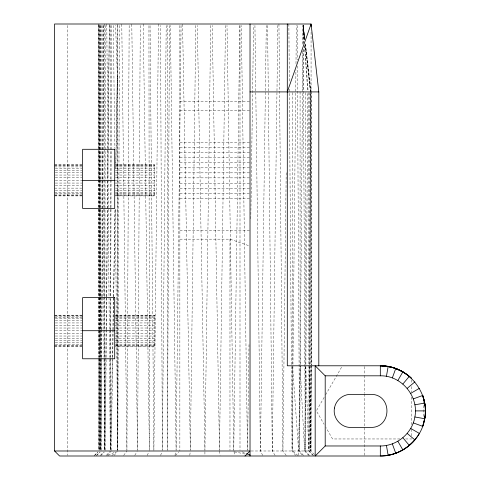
<?xml version="1.0" encoding="UTF-8"?>
<svg xmlns="http://www.w3.org/2000/svg" width="480" height="480" viewBox="0 0 480 480"><rect width="100%" height="100%" fill="white"/><g stroke="black" fill="none" stroke-linecap="round" stroke-linejoin="round"><path stroke-width="0.36" stroke-dasharray="2.4 1.8" d="M100.818 358.098L100.722 450.24L100.446 358.098M100.824 357.348L100.848 330.384L100.848 357.348M100.884 297.42L100.848 329.634L100.836 297.42M100.884 296.676L101.01 179.814M101.01 179.064L101.172 25.5M117.372 25.5L117.33 450.24L117.372 24M310.59 92.664L310.398 450.99L311.16 366.54M251.082 450.99L310.98 450.99L311.088 365.79M104.73 358.098L104.55 450.24L104.022 358.098M104.73 357.348L104.784 330.384L104.796 357.348M104.85 297.42L104.784 329.634L104.79 297.42M104.85 296.676L105.078 179.814M105.084 179.064L105.384 25.5M110.544 358.098L110.268 450.24L109.512 358.098M110.544 357.348L110.628 330.384M110.628 329.634L110.724 297.42L110.73 329.634M111.078 179.814L110.73 296.676L110.712 179.814M111.078 179.064L111.54 25.5M310.98 450.99L311.166 365.79M99.27 358.098L99 450.24L98.958 358.098M99.288 357.348L99.354 330.384M99.372 329.634L99.462 297.42M99.474 296.676L99.828 179.814M99.84 179.064L100.32 24M119.52 25.5L117.774 450.24L115.284 209.028M313.542 455.496L309.114 450.99L310.458 91.914L305.298 44.67L310.506 91.176M101.136 450.24L101.718 358.098M101.724 357.348L101.898 330.384M101.904 329.634L102.108 297.42M102.108 296.676L102.852 179.814M102.858 179.064L103.842 24M129.168 25.5L126.918 450.24L121.776 24M169.44 25.5L167.43 450.24L167.388 25.5M101.496 358.098L100.872 450.24L100.848 358.098M101.502 357.348L101.688 330.384M101.694 329.634L101.91 297.42M101.916 296.676L102.714 179.814M102.72 179.064L103.764 25.5M140.298 25.5L137.538 450.24L131.784 24M309.552 455.496L305.292 450.99L307.758 91.914M105.228 450.24L106.116 358.098M106.122 357.348L106.38 330.384M106.386 329.634L106.698 297.42M106.704 296.676L107.832 179.814M107.838 179.064L109.326 24L107.688 179.064M166.194 25.5L162.36 450.24L160.512 25.5M303.54 455.442L299.574 450.99L302.82 50.97M302.874 44.226L303.036 24M313.11 455.496L308.706 450.99L309.456 366.54M105.798 358.098L104.82 450.24L104.802 358.098M105.804 357.348L106.086 330.384M106.098 329.634L106.44 297.42M106.446 296.676L107.682 179.814M158.49 24L153.888 450.24L150.042 24M295.722 455.442L292.068 450.99L295.926 69.696M295.986 63.702L296.37 25.5M181.068 25.5L176.094 450.24L170.364 25.5M195.792 25.5L190.374 450.24L182.556 24M275.088 455.376L272.304 450.99L277.842 24M286.194 455.442L282.924 450.99L286.2 171.576M210.696 25.5L204.93 450.24L197.34 25.5M225.48 25.5L219.48 450.24L212.238 25.5M239.862 25.5L233.76 450.24L226.998 25.5M249.006 344.616L247.5 450.24L241.326 25.5M250.8 218.766L253.56 25.5M262.71 455.376L260.418 450.99L266.292 25.5M308.85 455.496L304.614 450.99L305.766 365.79M111.204 450.24L112.71 358.146M112.722 357.396L113.16 330.438M113.172 329.694L113.7 297.498M113.712 296.748L115.14 209.142M115.806 168.714L117.33 75.12L115.596 25.482M112.368 358.146L110.754 450.24L110.73 358.098M112.38 357.396L112.854 330.438M112.866 329.694L113.436 297.498M113.448 296.748L114.984 209.142M115.794 162.72L117.33 75.12M298.542 455.286L300.078 365.79L304.614 450.99M189.78 455.286L190.266 451.704M174.918 455.286L175.89 451.704M160.596 455.376L162.102 451.614M147.126 455.376L149.088 451.614M324.156 397.362L316.344 410.898L324.078 424.29M325.644 394.788L342.384 365.79M134.748 455.376L137.136 451.614M123.642 455.442L126.918 450.99M114.114 455.442L117.312 451.548M107.262 455.442L111.192 450.99M106.296 455.442L109.77 451.548M100.992 455.496L104.28 451.992M100.284 455.496L103.602 451.992M96.726 455.496L100.152 451.992M96.3 455.496L99.738 451.992M94.5 455.496L97.998 451.992M94.356 455.496L97.86 451.992M175.35 455.496L178.86 451.992M111.864 455.544L116.238 451.902M108.09 455.376L115.35 451.926M179.862 101.52L250.026 101.52M179.862 110.202L250.026 110.202M179.862 142.452L250.026 142.452M179.862 147.468L250.026 147.468M179.862 152.478L250.026 152.478M179.862 157.488L250.026 157.488M179.862 162.822L250.026 162.822M54.57 164.826L81.9 164.826M115.452 164.826L154.8 164.826L154.8 195.9L115.452 195.9M54.57 165.06L81.9 165.06M115.452 165.06L154.8 165.06M54.57 165.762L81.9 165.762M115.452 165.762L154.8 165.762M54.57 166.908L81.9 166.908M115.452 166.908L154.8 166.908M179.862 167.832L250.026 167.832M55.308 168.462L81.9 168.462M115.452 168.462L154.8 168.462M55.308 170.376L81.9 170.376M115.452 170.376L154.8 170.376M55.308 172.596L81.9 172.596M115.452 172.596L154.8 172.596M179.862 172.842L250.026 172.842M55.308 175.05L81.9 175.05M115.452 175.05L154.8 175.05M55.308 177.666L81.9 177.666M115.452 177.666L154.8 177.666M179.862 177.858L250.026 177.858M55.308 180.36L81.9 180.36M114.708 180.36L154.8 180.36M55.308 183.06L81.9 183.06M114.708 183.06L154.8 183.06M179.862 183.186L250.026 183.186M55.308 185.676L81.9 185.676M115.452 185.676L154.8 185.676M54.57 188.13L81.9 188.13M115.452 188.13L154.8 188.13M179.862 188.202L250.026 188.202M55.308 190.35L81.9 190.35M115.452 190.35L154.8 190.35M54.57 192.264L81.9 192.264M115.452 192.264L154.8 192.264M179.862 193.212L249.276 193.212M55.308 193.818L81.9 193.818M115.452 193.818L154.8 193.818M54.57 194.958L81.9 194.958M115.452 194.958L154.8 194.958M54.57 195.66L81.9 195.66M115.452 195.66L154.8 195.66M54.57 195.9L81.9 195.9M179.862 198.222L250.026 198.222M179.862 230.478L250.026 230.478M179.862 239.16L229.974 239.16L249.33 245.862M54.57 315.174L81.9 315.174M115.452 315.174L154.8 315.174L154.8 346.248L115.452 346.248M54.57 315.408L82.638 315.408M115.452 315.408L154.8 315.408M55.308 316.11L82.638 316.11M115.452 316.11L154.8 316.11M54.57 317.256L81.9 317.256M115.452 317.256L154.8 317.256M55.308 318.81L82.638 318.81M115.452 318.81L154.8 318.81M55.308 320.724L81.9 320.724M115.452 320.724L154.8 320.724M55.308 322.944L81.9 322.944M114.708 322.944L154.8 322.944M55.308 325.398L81.9 325.398M114.708 325.398L154.8 325.398M55.308 328.014L81.9 328.014M115.452 328.014L154.8 328.014M55.308 330.708L82.638 330.708M115.452 330.708L154.8 330.708M55.308 333.408L81.9 333.408M115.452 333.408L154.8 333.408M55.308 336.024L81.9 336.024M115.452 336.024L154.8 336.024M55.308 338.478L81.9 338.478M114.708 338.478L154.8 338.478M55.308 340.698L81.9 340.698M115.452 340.698L154.8 340.698M55.308 342.612L82.638 342.612M115.452 342.612L154.8 342.612M55.308 344.166L81.9 344.166M115.452 344.166L154.8 344.166M54.57 345.312L81.9 345.312M115.452 345.312L154.8 345.312M54.57 346.008L81.9 346.008M115.452 346.008L154.8 346.008M54.57 346.248L81.9 346.248M399.918 438.96L332.55 438.96L325.92 427.482M405.582 438.96L411.894 438.96M234.336 451.86L245.232 454.038M242.004 451.788L246.012 453.396M297.972 455.544L292.506 450.99L292.506 365.79L298.644 450.99L302.574 455.442M314.478 454.494L310.842 450.99L309.462 365.79M233.946 451.704L234.918 455.286M219.474 450.99L220.062 455.286M304.806 38.766L303.216 25.476L304.734 39.504L303.204 25.476L304.782 39.504M305.424 43.932L311.166 91.914M305.364 44.67L310.68 91.914L311.166 365.04L311.166 92.664M304.218 39.672L303.15 25.494L304.182 40.416M304.668 45.642L308.1 91.17M304.542 45.642L307.71 91.17M305.79 366.54L308.706 450.99M143.232 24L149.406 450.24L148.944 25.5M254.934 25.5L260.418 450.99M267.558 25.5L272.304 450.99M113.406 25.5L114.666 148.35M303.21 43.404L303.054 25.494L303.036 43.404M303.258 49.374L305.292 450.99M278.934 24L282.924 450.99M288.876 24L289.314 82.428M289.362 89.172L292.068 450.99M106.794 24L108.054 179.064M108.06 179.814L109.014 296.676M109.02 297.42L109.278 329.634M109.284 330.384L109.506 357.348M297.168 25.5L297.36 59.958M297.396 65.952L299.574 450.99M102.126 25.5L103.002 179.064M103.002 179.814L103.668 296.676M103.674 297.42L103.86 329.634M103.86 330.384L104.016 357.348M308.154 92.664L309.114 450.99M99.456 25.5L99.912 179.064M99.918 179.814L100.266 296.676M100.266 297.42L100.362 329.634M100.362 330.384L100.446 357.348M99.078 25.5L99.114 179.064M99.114 179.814L99.144 296.676M99.144 297.42L99.15 329.634M99.15 330.384L99.156 357.348L99.114 330.384M98.934 24L99.024 179.064M99.024 179.814L99.09 296.676M99.09 297.42L99.108 329.634M98.916 179.064L98.88 24L98.856 179.064M98.916 179.814L98.94 296.676M98.94 297.42L98.952 329.634M98.952 330.384L98.958 357.348M423.444 401.34L423.444 417.51M411.546 379.842L411.546 383.58M411.546 386.574L411.546 391.812M411.546 397.056L411.546 424.74M411.546 429.234L411.546 437.466M364.35 366.534L364.35 374.736M364.35 375.486L364.35 393.378M364.35 394.122L364.35 455.256M311.07 32.208L311.07 91.17M311.088 91.914L311.088 365.04M309.462 92.664L309.462 365.04M305.766 92.664L305.766 365.04M303.036 49.374L303.036 91.17M300.078 91.914L300.078 365.04M292.506 92.664L292.506 365.04M240 25.5L240 450.24M229.974 239.16L229.974 450.24M204.918 451.704L204.918 455.286M179.862 25.488L179.862 450.99M110.694 25.5L110.712 179.064M110.73 330.384L110.73 357.348M104.748 24L104.772 179.064M104.772 179.814L104.79 296.676M100.782 25.5L100.812 179.064M100.812 179.814L100.836 296.676M98.856 179.814L98.856 296.676M98.856 297.42L98.856 329.634M98.856 330.384L98.856 357.348M98.856 358.098L98.862 450.24M67.728 25.5L67.728 455.25M99.18 450.24L99.156 358.098L99.18 450.24"/><path stroke-width="0.72" d="M318.81 365.79L318.81 91.914L311.07 24L54.57 24L54.57 450.99L59.58 456L380.322 456C401.046 456.324 420.45 440.628 424.446 420.27C430.83 393.558 408.036 364.956 380.322 365.79L287.298 365.79L287.298 24M414.876 416.988C419.04 396.36 401.364 375.294 380.322 375.816L325.2 375.816L315.174 365.79L315.174 456L325.2 445.974L380.322 445.974C396.882 446.148 412.164 433.32 414.876 416.988L424.746 418.728L425.334 413.814M413.292 398.898L422.712 395.466C426.126 405.426 426.216 416.376 422.712 426.324L413.292 422.892M425.028 416.88L422.712 426.324M386.418 376.35L388.158 366.474M392.106 367.356L386.268 366.186L380.322 365.79C391.848 365.88 403.17 370.422 411.546 378.342C404.886 372.054 396.216 367.698 387.228 366.378L380.322 365.79L380.322 375.816M397.74 369.288L393.984 367.908L387.234 366.324M287.298 91.914L311.07 24L311.07 26.238M392.322 377.928L395.754 368.514M403.074 371.946L393.984 367.908M397.866 380.514L402.876 371.832M402.876 384.024L409.32 376.344M415.632 438.96C407.19 449.61 393.876 455.886 380.322 456L380.322 445.974M245.01 456L250.026 450.99L54.57 450.99M392.322 443.862L395.754 453.282C405.6 449.55 414.006 442.5 419.388 433.446L410.706 428.436M407.196 388.344L414.876 381.906M410.706 393.354L419.388 388.344M396.66 452.94L390.978 454.722L385.11 455.748M414.876 404.802L424.746 403.062L425.34 408.03M250.026 91.914L318.81 91.914M82.638 180.36L114.708 180.36M82.638 330.708L114.708 330.708M415.404 410.898L425.43 410.898M246.684 453.66L250.026 454.998M400.41 370.512L408.006 375.282M407.196 433.446L414.828 439.848M402.876 437.772L409.32 445.446M397.866 441.276L402.876 449.958M424.458 401.586L422.712 395.466L425.04 404.964M386.418 445.446L388.158 455.316M325.2 375.816L325.2 445.974M250.026 24L250.026 456M334.47 408.024C332.508 417.75 340.836 427.68 350.754 427.434L370.8 427.434C392.322 427.788 392.322 394.008 370.8 394.356L350.754 394.356C342.954 394.278 335.748 400.326 334.47 408.024M114.708 149.292L82.638 149.292L82.638 208.428L114.708 208.428L114.708 149.292M114.708 297.636L82.638 297.636L82.638 358.776L114.708 358.776L114.708 297.636"/></g></svg>
